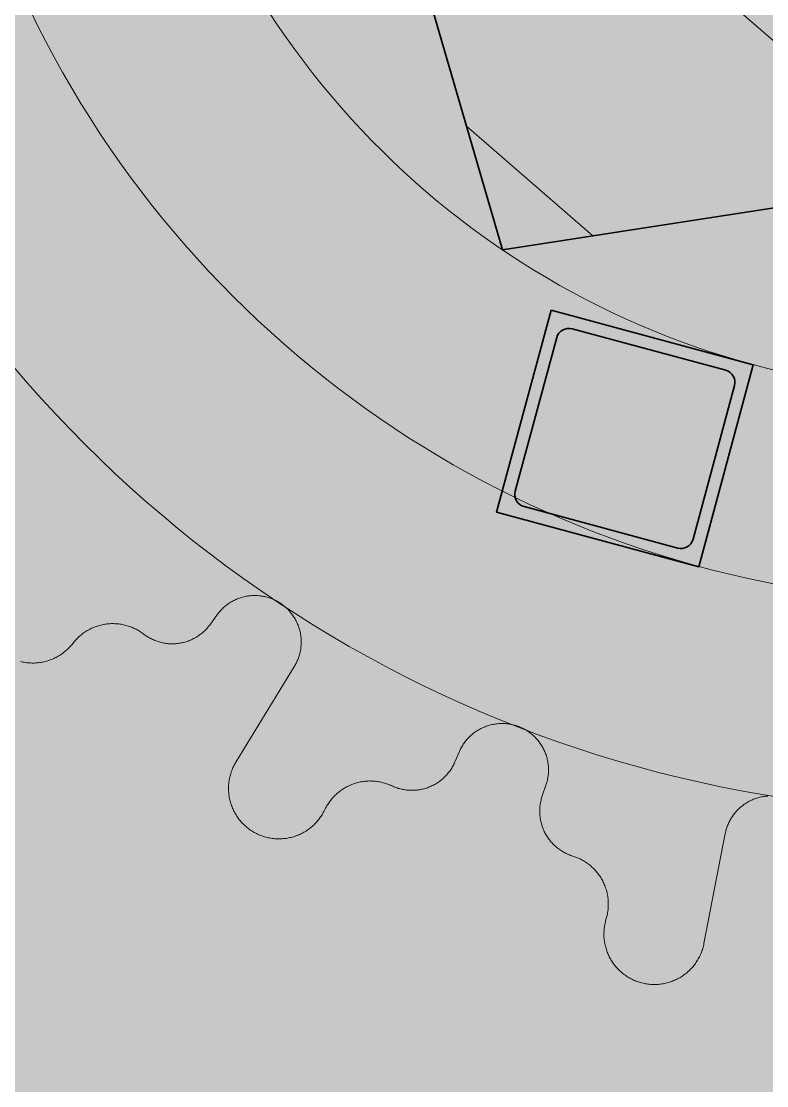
# Model space of a CAD drawing. Header units: millimetres. Extents: x 833941507 to 1669051331, y 817666127 to 1636299673.
# Drawn here: x 834573738.9 to 834573916.9, y 817987244.4 to 817987498.6 of the extents above; entities that cross this region are included whole.
import ezdxf

# ---------------------------------------------------------------- set-up
doc = ezdxf.new("R2010")
doc.units = ezdxf.units.MM
doc.header["$LTSCALE"] = 3
for name, color, linetype, lineweight in [('Hatch (CARR)', 252, 'Continuous', 35), ('Hatch (LTC&CB)', 252, 'Continuous', 35), ('UAJ-22INWA', 6, 'Continuous', 35), ('UAJ-22INWA-a', 1, 'Continuous', 13), ('UAJ-22INWA-h', 251, 'Continuous', 9), ('UAJ-23FLOR-h', 251, 'Continuous', 9), ('UAJ-42INFI', 1, 'Continuous', 18), ('UAJ-42INFI-h', 251, 'Continuous', 9)]:
    doc.layers.add(name, color=color, linetype=linetype, lineweight=lineweight)
doc.layers.add('UAJ-00XREF', color=7, linetype='Continuous')

# ---------------------------------------------------------------- blocks, each defined once
blk = doc.blocks.new('GBP-LTC-LB01')
at = {"layer": 'UAJ-23FLOR-h'}
h = blk.add_hatch(dxfattribs=at)
h.set_pattern_fill('EARTH,_O', color=256, scale=180, angle=45)
h.set_pattern_definition([(48.9989, (834576001.8, 818046085.3), (-112.727, 1612.5107), [1143, -1143]), (48.9989, (834575678.3, 818046366.6), (-112.727, 1612.5107), [1143, -1143]), (48.9989, (834575354.8, 818046647.8), (-112.727, 1612.5107), [1143, -1143]), (138.9989, (834575340.7, 818046849.3), (-1612.5107, -112.727), [1143, -1143]), (138.9989, (834575621.9, 818047172.8), (-1612.5107, -112.727), [1143, -1143]), (138.9989, (834575903.1, 818047496.3), (-1612.5107, -112.727), [1143, -1143])])
h.paths.add_polyline_path([(834572173.05, 818200349.17), (834310583.74, 818182062.08), (834331502.24, 817882831.69), (834364939.69, 817885169.23), (834473095.7, 818011283.6), (834480533.7, 818020120.4), (834485095.05, 818025709.55), (834491375.7, 818033619), (834497063.4, 818041013), (834493145.8, 818043678.7), (834512788.5, 818074029.25), (834518712.45, 818083675.25), (834526231.3, 818096325.1), (834534646.05, 818111073.05), (834545956, 818131981.3), (834557204.6, 818154198.8), (834564040, 818168496.8), (834570941.16, 818183576.43), (834578367.8, 818200696.3)])
h.paths.add_polyline_path([(834382131.31, 817956469.98), (834418268.73, 817958996.07), (834422062.41, 817963855.9), (834428403.04, 817964299.38), (834467239.2, 818010695.58), (834466445.21, 818021738.79), (834476097.72, 818035709.03), (834485267.1, 818048983.2), (834487014.89, 818051460.43), (834497268.33, 818067303.42), (834492893.38, 818129890.09), (834448056.59, 818126755.66), (834416896.58, 818105052.11), (834382061.37, 818080788.99), (834386167.45, 818022059.16), (834377588.38, 818021459.47)], flags=16)
edge = h.paths.add_edge_path(flags=16)
edge.add_line((834540292.29, 818142076.07), (834533466.32, 818141614.13))
edge.add_line((834533466.32, 818141614.13), (834523258.01, 818143862.71))
edge.add_line((834523258.01, 818143862.71), (834525896.87, 818155838.93))
edge.add_arc((834558382.43, 818267025.45), 115835.02, 237.2183981, 253.7131266, ccw=False)
edge.add_line((834495664.92, 818169638.25), (834498267.59, 818132356.98))
edge.add_line((834498267.59, 818132356.98), (834496346.42, 818130135.01))
edge.add_line((834496346.42, 818130135.01), (834492879.88, 818129892.67))
edge.add_line((834492879.88, 818129892.67), (834494229.58, 818110587.62))
edge.add_line((834494229.58, 818110587.62), (834496326.13, 818110708.38))
edge.add_line((834496326.13, 818110708.38), (834498420.21, 818080753.55))
edge.add_line((834498420.21, 818080753.55), (834498046.12, 818080727.4))
edge.add_line((834498046.12, 818080727.4), (834498254.52, 818077746.38))
edge.add_line((834498254.52, 818077746.38), (834503061.09, 818078082.4))
edge.add_line((834503061.09, 818078082.4), (834504979.52, 818081212.1))
edge.add_line((834504979.52, 818081212.1), (834509429.02, 818088470.93))
edge.add_line((834509429.02, 818088470.93), (834515217.16, 818097913.59))
edge.add_line((834515217.16, 818097913.59), (834526067.43, 818116415.54))
edge.add_line((834526067.43, 818116415.54), (834532489.2, 818127888.68))
edge.add_line((834532489.2, 818127888.68), (834534830.9, 818132146.3))
edge.add_line((834534830.9, 818132146.3), (834540292.29, 818142076.07))
h = blk.add_hatch(dxfattribs=at)
h.set_pattern_fill('EARTH,_O', color=256, scale=180, angle=45)
h.set_pattern_definition([(45.0000001, (-1082349.7, 54794.9), (-3e-06, 1616.4461018), [1143, -1143]), (45.0000001, (-1082652.8, 55098), (-3e-06, 1616.4461018), [1143, -1143]), (45.0000001, (-1082955.9, 55401.1), (-3e-06, 1616.4461018), [1143, -1143]), (135.0000001, (-1082955.9, 55603.1), (-1616.4461018, -3e-06), [1143, -1143]), (135.0000001, (-1082652.8, 55906.2), (-1616.4461018, -3e-06), [1143, -1143]), (135.0000001, (-1082349.7, 56209.3), (-1616.4461018, -3e-06), [1143, -1143])])
h.paths.add_polyline_path([(834669469.25, 818015499.17), (834651080.82, 818014213.79), (834651091.33, 818014066.03), (834669479.76, 818015351.52)], flags=16)
edge = h.paths.add_edge_path()
edge.add_arc((834611763.61, 818123015.07), 22001.28, 94.000719, 118.688683)
edge.add_line((834601201.89, 818142315.5), (834593918.34, 818141228.38))
edge.add_arc((834611768.4, 818123014.03), 25502.69, 93.997159, 134.421275, ccw=False)
edge.add_line((834609990.68, 818148454.69), (834618164.36, 818149025.84))
edge.add_line((834618164.36, 818149025.84), (834618408.29, 818145534.91))
edge.add_line((834618408.29, 818145534.91), (834616365.41, 818145392.16))
edge.add_line((834616365.41, 818145392.16), (834616609.39, 818141900.69))
edge.add_line((834616609.39, 818141900.69), (834611621.55, 818141552.15))
edge.add_line((834611621.55, 818141552.15), (834611377.61, 818145043.07))
edge.add_line((834611377.61, 818145043.07), (834610228.61, 818144962.74))
h.paths.add_polyline_path([(834673232.94, 818197365.88), (834607546.49, 818192773.89), (834599172.5, 818174435.3), (834588349.1, 818152374.5), (834578621.55, 818133890.65), (834568418.3, 818115665.3), (834556456.7, 818095618.3), (834546606.4, 818080041.6), (834532219.3, 818058623.75), (834523692.15, 818046595.75), (834515683.5, 818035708.5), (834508244.2, 818025929.9), (834500656.3, 818016266.1), (834489786.8, 818002934.1), (834483448.3, 817995421.3), (834478637.6, 817989841.7), (834458453.75, 817967379.3), (834441506.5, 817949096.36), (834383075.75, 817886437.08), (834482026.69, 817893354.51), (834551919.04, 817920008.6), (834634905.13, 817930637.13), (834634023, 817939309.35), (834633770.07, 817941795.89), (834633577.69, 817943687.02), (834508697.04, 817930983.61), (834507053.46, 817930191.44), (834506409.46, 817939426.96), (834507656.94, 817945566.73), (834503417.08, 818006767.03), (834503064.37, 818011762.67), (834514052.91, 818025791.94), (834520784.65, 818034889.35), (834526318.86, 818042436.94), (834532381.69, 818050705.63), (834536345.72, 818056472.68), (834542258.41, 818065225.62), (834550405.86, 818077286.91), (834561579, 818095001.96), (834574522.66, 818117080.03), (834587768.88, 818140310.21), (834609774.13, 818143594.98), (834610001.97, 818140335.89), (834634252.54, 818142031.47), (834636806.9, 818105492.47), (834642791.48, 818105913.75), (834646278.56, 818056032.58), (834640293.17, 818055614.16), (834643382.34, 818011424.91), (834641138.41, 818011267.96), (834645775.78, 817944927.87), (834639048.36, 817944243.52), (834640362.12, 817931328.11), (834651070.39, 817932706.91), (834650587.67, 817936476.13), (834685105.74, 817940896.86), (834685588.46, 817937127.64), (834691373.79, 817937868.57)])
blk = doc.blocks.new('*U1272')
at = {"layer": 'UAJ-22INWA-h'}
h = blk.add_hatch(color=256, dxfattribs=at)
h.dxf.hatch_style = 1
h.paths.add_polyline_path([(0, -10), (50, -10), (50, 40), (0, 40)])
edge = h.paths.add_edge_path(flags=16)
edge.add_line((6, -7), (44, -7))
edge.add_arc((44, -4), 3, 270, 360)
edge.add_line((47, -4), (47, 34))
edge.add_arc((44, 34), 3, 360, 450)
edge.add_line((44, 37), (6, 37))
edge.add_arc((6, 34), 3, 90, 180)
edge.add_line((3, 34), (3, -4))
edge.add_arc((6, -4), 3, 180, 270)
at = {"layer": 'UAJ-22INWA'}
blk.add_lwpolyline([(0, -10), (50, -10), (50, 40), (0, 40)], close=True, dxfattribs=at)
blk.add_lwpolyline([(6, -7), (44, -7, 0.414214), (47, -4), (47, 34, 0.414214), (44, 37), (6, 37, 0.414214), (3, 34), (3, -4, 0.414214)], format="xyb", close=True, dxfattribs=at)
blk = doc.blocks.new('*U1211')
at = {"layer": 'UAJ-22INWA-a', "rotation": 179.9999999964139}
blk.add_blockref('*U1272', (50, -10), dxfattribs=at)
blk = doc.blocks.new('*U1212')
at = {"color": 0, "linetype": 'ByBlock', "lineweight": -2, "transparency": 16777216, "rotation": 23.10442936951928}
blk.add_blockref('*U1211', (834548576.75, 817985645.25), dxfattribs=at)
blk = doc.blocks.new('inf_010')
at = {"layer": 'UAJ-42INFI'}
for points in [[(889586248.55, 757794798.19), (889586248.34, 757794797.98), (889586248.13, 757794797.77), (889586247.91, 757794797.57), (889586247.69, 757794797.37), (889586247.45, 757794797.18), (889586247.22, 757794796.99), (889586246.98, 757794796.81), (889586246.73, 757794796.63), (889586246.48, 757794796.46), (889586246.22, 757794796.29), (889586245.96, 757794796.14), (889586245.7, 757794795.98), (889586245.43, 757794795.84), (889586245.16, 757794795.7), (889586244.88, 757794795.57), (889586244.6, 757794795.44), (889586244.32, 757794795.32), (889586244.03, 757794795.21), (889586243.74, 757794795.11), (889586243.45, 757794795.01), (889586243.16, 757794794.92), (889586242.86, 757794794.84), (889586242.57, 757794794.77), (889586242.27, 757794794.7), (889586241.97, 757794794.65), (889586241.67, 757794794.59), (889586241.38, 757794794.55), (889586241.08, 757794794.52), (889586240.78, 757794794.49), (889586240.48, 757794794.47), (889586240.19, 757794794.46), (889586239.89, 757794794.45), (889586239.59, 757794794.45), (889586239.3, 757794794.46), (889586239, 757794794.48), (889586238.7, 757794794.5), (889586238.4, 757794794.53), (889586238.1, 757794794.57), (889586237.81, 757794794.62), (889586237.51, 757794794.67), (889586237.21, 757794794.74), (889586236.91, 757794794.81), (889586236.62, 757794794.88), (889586236.32, 757794794.97), (889586236.03, 757794795.06)], [(889586301.24, 757794789.34), (889586301.38, 757794789.54), (889586301.51, 757794789.75), (889586301.65, 757794789.95), (889586301.77, 757794790.17), (889586301.9, 757794790.38), (889586302.02, 757794790.61), (889586302.13, 757794790.83), (889586302.24, 757794791.06), (889586302.35, 757794791.3), (889586302.45, 757794791.53), (889586302.55, 757794791.78), (889586302.64, 757794792.02), (889586302.73, 757794792.27), (889586302.81, 757794792.53), (889586302.88, 757794792.78), (889586302.95, 757794793.04), (889586303.02, 757794793.3), (889586303.07, 757794793.57), (889586303.13, 757794793.84), (889586303.17, 757794794.11), (889586303.21, 757794794.38), (889586303.24, 757794794.65), (889586303.26, 757794794.93), (889586303.28, 757794795.2), (889586303.29, 757794795.48), (889586303.3, 757794795.76), (889586303.29, 757794796.04), (889586303.28, 757794796.32), (889586303.27, 757794796.6), (889586303.24, 757794796.88), (889586303.21, 757794797.15), (889586303.17, 757794797.43), (889586303.13, 757794797.71), (889586303.08, 757794797.98), (889586303.02, 757794798.26), (889586302.95, 757794798.53), (889586302.88, 757794798.8), (889586302.8, 757794799.07), (889586302.72, 757794799.33), (889586302.62, 757794799.59), (889586302.53, 757794799.85), (889586302.42, 757794800.11), (889586302.31, 757794800.36), (889586302.19, 757794800.61), (889586302.07, 757794800.85), (889586301.95, 757794801.09), (889586301.81, 757794801.33), (889586301.68, 757794801.56), (889586301.53, 757794801.79), (889586301.39, 757794802.01), (889586301.23, 757794802.23), (889586301.08, 757794802.44), (889586300.92, 757794802.65), (889586300.75, 757794802.86), (889586300.59, 757794803.05), (889586300.42, 757794803.25), (889586300.24, 757794803.43), (889586300.06, 757794803.62), (889586299.88, 757794803.79), (889586299.7, 757794803.96), (889586299.52, 757794804.13), (889586299.33, 757794804.29), (889586299.14, 757794804.44), (889586298.95, 757794804.59), (889586298.76, 757794804.74), (889586298.56, 757794804.88), (889586298.36, 757794805.02), (889586298.15, 757794805.16), (889586297.94, 757794805.29), (889586297.72, 757794805.41), (889586297.5, 757794805.54), (889586297.27, 757794805.66), (889586297.04, 757794805.77), (889586296.81, 757794805.88), (889586296.57, 757794805.99), (889586296.32, 757794806.09), (889586296.08, 757794806.19), (889586295.83, 757794806.28), (889586295.57, 757794806.36), (889586295.32, 757794806.44), (889586295.06, 757794806.51), (889586294.79, 757794806.58), (889586294.53, 757794806.64), (889586294.26, 757794806.69), (889586293.99, 757794806.74), (889586293.72, 757794806.78), (889586293.44, 757794806.82), (889586293.17, 757794806.84), (889586292.89, 757794806.86), (889586292.61, 757794806.88), (889586292.34, 757794806.89), (889586292.06, 757794806.89), (889586291.78, 757794806.88), (889586291.5, 757794806.86), (889586291.22, 757794806.84), (889586290.94, 757794806.82), (889586290.66, 757794806.78), (889586290.38, 757794806.74), (889586290.11, 757794806.69), (889586289.83, 757794806.63), (889586289.56, 757794806.57), (889586289.29, 757794806.5), (889586289.02, 757794806.42), (889586288.76, 757794806.34), (889586288.5, 757794806.25), (889586288.24, 757794806.16), (889586287.98, 757794806.06), (889586287.73, 757794805.95), (889586287.48, 757794805.84), (889586287.23, 757794805.72), (889586286.99, 757794805.59), (889586286.76, 757794805.46), (889586286.52, 757794805.33), (889586286.3, 757794805.19), (889586286.07, 757794805.05), (889586285.85, 757794804.9), (889586285.64, 757794804.75), (889586285.43, 757794804.59), (889586285.23, 757794804.43), (889586285.03, 757794804.27), (889586284.83, 757794804.1), (889586284.65, 757794803.93), (889586284.46, 757794803.75), (889586284.29, 757794803.58), (889586284.11, 757794803.4), (889586283.95, 757794803.22), (889586283.79, 757794803.04), (889586283.63, 757794802.85)], [(889586265.85, 757794799.54), (889586265.66, 757794799.71), (889586265.45, 757794799.88), (889586265.24, 757794800.04), (889586265.03, 757794800.2), (889586264.81, 757794800.36), (889586264.59, 757794800.52), (889586264.36, 757794800.67), (889586264.12, 757794800.82), (889586263.88, 757794800.96), (889586263.63, 757794801.1), (889586263.39, 757794801.23), (889586263.13, 757794801.36), (889586262.87, 757794801.48), (889586262.61, 757794801.59), (889586262.34, 757794801.7), (889586262.07, 757794801.81), (889586261.79, 757794801.91), (889586261.52, 757794802), (889586261.23, 757794802.09), (889586260.95, 757794802.17), (889586260.66, 757794802.24), (889586260.37, 757794802.3), (889586260.08, 757794802.36), (889586259.78, 757794802.41), (889586259.48, 757794802.46), (889586259.18, 757794802.49), (889586258.88, 757794802.52), (889586258.58, 757794802.55), (889586258.28, 757794802.56), (889586257.97, 757794802.57), (889586257.67, 757794802.56), (889586257.37, 757794802.56), (889586257.06, 757794802.54), (889586256.76, 757794802.52), (889586256.46, 757794802.48), (889586256.16, 757794802.44), (889586255.86, 757794802.4), (889586255.56, 757794802.34), (889586255.27, 757794802.28), (889586254.98, 757794802.21), (889586254.69, 757794802.14), (889586254.4, 757794802.05), (889586254.11, 757794801.96), (889586253.83, 757794801.87), (889586253.55, 757794801.77), (889586253.28, 757794801.66), (889586253.01, 757794801.54), (889586252.74, 757794801.42), (889586252.48, 757794801.29), (889586252.22, 757794801.16), (889586251.97, 757794801.02), (889586251.72, 757794800.88), (889586251.48, 757794800.73), (889586251.24, 757794800.58), (889586251.01, 757794800.42), (889586250.78, 757794800.26), (889586250.56, 757794800.09), (889586250.35, 757794799.92), (889586250.13, 757794799.75), (889586249.93, 757794799.57), (889586249.73, 757794799.39), (889586249.53, 757794799.21), (889586249.35, 757794799.02), (889586249.16, 757794798.84)], [(889586283.63, 757794802.85), (889586281.92, 757794800.78)], [(889586249.16, 757794798.84), (889586248.55, 757794798.19)], [(889586281.92, 757794800.78), (889586281.75, 757794800.58), (889586281.56, 757794800.37), (889586281.38, 757794800.17), (889586281.18, 757794799.97), (889586280.98, 757794799.77), (889586280.77, 757794799.58), (889586280.56, 757794799.4), (889586280.35, 757794799.22), (889586280.13, 757794799.04), (889586279.9, 757794798.87), (889586279.67, 757794798.71), (889586279.43, 757794798.55), (889586279.19, 757794798.4), (889586278.95, 757794798.25), (889586278.7, 757794798.11), (889586278.45, 757794797.98), (889586278.2, 757794797.85), (889586277.94, 757794797.73), (889586277.68, 757794797.61), (889586277.41, 757794797.5), (889586277.15, 757794797.4), (889586276.88, 757794797.31), (889586276.61, 757794797.22), (889586276.34, 757794797.14), (889586276.07, 757794797.07), (889586275.8, 757794797), (889586275.52, 757794796.94), (889586275.25, 757794796.89), (889586274.98, 757794796.84), (889586274.7, 757794796.8), (889586274.43, 757794796.77), (889586274.15, 757794796.75), (889586273.88, 757794796.73), (889586273.61, 757794796.72), (889586273.33, 757794796.71), (889586273.05, 757794796.72), (889586272.77, 757794796.73), (889586272.49, 757794796.74), (889586272.21, 757794796.77), (889586271.93, 757794796.8), (889586271.65, 757794796.83), (889586271.37, 757794796.88), (889586271.09, 757794796.93), (889586270.82, 757794796.99), (889586270.54, 757794797.06), (889586270.26, 757794797.13), (889586269.99, 757794797.21), (889586269.72, 757794797.3), (889586269.45, 757794797.39), (889586269.19, 757794797.49), (889586268.92, 757794797.6), (889586268.66, 757794797.71), (889586268.4, 757794797.83), (889586268.15, 757794797.96), (889586267.9, 757794798.09), (889586267.65, 757794798.23), (889586267.41, 757794798.38), (889586267.18, 757794798.53), (889586266.94, 757794798.68), (889586266.72, 757794798.84), (889586266.49, 757794799.01), (889586266.27, 757794799.18), (889586266.06, 757794799.36), (889586265.85, 757794799.54)], [(889586285.71, 757794767.52), (889586301.24, 757794789.34)], [(889586359.21, 757794756.82), (889586359.3, 757794757.04), (889586359.39, 757794757.27), (889586359.47, 757794757.5), (889586359.55, 757794757.73), (889586359.63, 757794757.97), (889586359.7, 757794758.21), (889586359.76, 757794758.46), (889586359.82, 757794758.71), (889586359.88, 757794758.96), (889586359.92, 757794759.21), (889586359.97, 757794759.47), (889586360.01, 757794759.73), (889586360.04, 757794759.99), (889586360.06, 757794760.26), (889586360.08, 757794760.53), (889586360.09, 757794760.79), (889586360.1, 757794761.06), (889586360.1, 757794761.33), (889586360.09, 757794761.61), (889586360.08, 757794761.88), (889586360.06, 757794762.15), (889586360.03, 757794762.43), (889586360, 757794762.7), (889586359.96, 757794762.98), (889586359.91, 757794763.25), (889586359.85, 757794763.52), (889586359.79, 757794763.79), (889586359.72, 757794764.06), (889586359.64, 757794764.33), (889586359.56, 757794764.6), (889586359.47, 757794764.87), (889586359.38, 757794765.13), (889586359.27, 757794765.39), (889586359.16, 757794765.65), (889586359.05, 757794765.9), (889586358.93, 757794766.15), (889586358.8, 757794766.4), (889586358.66, 757794766.65), (889586358.52, 757794766.89), (889586358.38, 757794767.12), (889586358.23, 757794767.36), (889586358.07, 757794767.58), (889586357.91, 757794767.81), (889586357.74, 757794768.03), (889586357.57, 757794768.24), (889586357.4, 757794768.45), (889586357.22, 757794768.65), (889586357.03, 757794768.85), (889586356.84, 757794769.04), (889586356.65, 757794769.23), (889586356.46, 757794769.41), (889586356.26, 757794769.58), (889586356.06, 757794769.75), (889586355.86, 757794769.92), (889586355.65, 757794770.07), (889586355.44, 757794770.23), (889586355.23, 757794770.37), (889586355.02, 757794770.51), (889586354.81, 757794770.65), (889586354.59, 757794770.77), (889586354.38, 757794770.9), (889586354.16, 757794771.01), (889586353.94, 757794771.12), (889586353.73, 757794771.23), (889586353.51, 757794771.33), (889586353.28, 757794771.43), (889586353.05, 757794771.52), (889586352.82, 757794771.61), (889586352.59, 757794771.69), (889586352.35, 757794771.77), (889586352.1, 757794771.84), (889586351.86, 757794771.91), (889586351.61, 757794771.98), (889586351.35, 757794772.03), (889586351.1, 757794772.09), (889586350.84, 757794772.13), (889586350.58, 757794772.17), (889586350.32, 757794772.21), (889586350.05, 757794772.24), (889586349.78, 757794772.26), (889586349.51, 757794772.28), (889586349.24, 757794772.28), (889586348.97, 757794772.29), (889586348.7, 757794772.28), (889586348.42, 757794772.27), (889586348.15, 757794772.25), (889586347.87, 757794772.23), (889586347.6, 757794772.2), (889586347.32, 757794772.16), (889586347.05, 757794772.12), (889586346.77, 757794772.06), (889586346.5, 757794772), (889586346.23, 757794771.94), (889586345.96, 757794771.86), (889586345.69, 757794771.78), (889586345.42, 757794771.7), (889586345.16, 757794771.6), (889586344.9, 757794771.5), (889586344.64, 757794771.4), (889586344.38, 757794771.28), (889586344.13, 757794771.16), (889586343.88, 757794771.04), (889586343.64, 757794770.91), (889586343.39, 757794770.77), (889586343.16, 757794770.63), (889586342.92, 757794770.48), (889586342.7, 757794770.33), (889586342.47, 757794770.17), (889586342.25, 757794770), (889586342.04, 757794769.84), (889586341.83, 757794769.66), (889586341.62, 757794769.49), (889586341.43, 757794769.31), (889586341.23, 757794769.12), (889586341.05, 757794768.93), (889586340.86, 757794768.74), (889586340.69, 757794768.55), (889586340.52, 757794768.35), (889586340.35, 757794768.15), (889586340.19, 757794767.95), (889586340.04, 757794767.74), (889586339.89, 757794767.54), (889586339.75, 757794767.33), (889586339.61, 757794767.12), (889586339.48, 757794766.91), (889586339.36, 757794766.7), (889586339.24, 757794766.48), (889586339.13, 757794766.27)], [(889586305.84, 757794754.25), (889586305.68, 757794754), (889586305.52, 757794753.75), (889586305.35, 757794753.51), (889586305.17, 757794753.27), (889586304.98, 757794753.03), (889586304.79, 757794752.8), (889586304.6, 757794752.57), (889586304.39, 757794752.34), (889586304.19, 757794752.12), (889586303.97, 757794751.91), (889586303.75, 757794751.7), (889586303.52, 757794751.49), (889586303.29, 757794751.29), (889586303.05, 757794751.1), (889586302.81, 757794750.91), (889586302.56, 757794750.73), (889586302.31, 757794750.55), (889586302.06, 757794750.38), (889586301.8, 757794750.22), (889586301.53, 757794750.06), (889586301.27, 757794749.91), (889586301, 757794749.77), (889586300.72, 757794749.64), (889586300.45, 757794749.51), (889586300.17, 757794749.39), (889586299.89, 757794749.28), (889586299.6, 757794749.17), (889586299.32, 757794749.07), (889586299.03, 757794748.98), (889586298.75, 757794748.9), (889586298.46, 757794748.83), (889586298.17, 757794748.76), (889586297.88, 757794748.7), (889586297.59, 757794748.64), (889586297.3, 757794748.6), (889586297, 757794748.56), (889586296.7, 757794748.52), (889586296.4, 757794748.5), (889586296.1, 757794748.48), (889586295.8, 757794748.47), (889586295.49, 757794748.47), (889586295.19, 757794748.47), (889586294.88, 757794748.48), (889586294.58, 757794748.5), (889586294.27, 757794748.53), (889586293.97, 757794748.57), (889586293.67, 757794748.61), (889586293.36, 757794748.66), (889586293.06, 757794748.72), (889586292.76, 757794748.79), (889586292.46, 757794748.86), (889586292.17, 757794748.95), (889586291.88, 757794749.03), (889586291.59, 757794749.13), (889586291.3, 757794749.23), (889586291.02, 757794749.34), (889586290.74, 757794749.46), (889586290.46, 757794749.59), (889586290.19, 757794749.72), (889586289.92, 757794749.85), (889586289.66, 757794749.99), (889586289.4, 757794750.14), (889586289.15, 757794750.3), (889586288.9, 757794750.46), (889586288.65, 757794750.62), (889586288.41, 757794750.8), (889586288.17, 757794750.97), (889586287.94, 757794751.16), (889586287.71, 757794751.35), (889586287.48, 757794751.55), (889586287.26, 757794751.76), (889586287.04, 757794751.97), (889586286.83, 757794752.18), (889586286.62, 757794752.41), (889586286.42, 757794752.63), (889586286.22, 757794752.87), (889586286.03, 757794753.11), (889586285.84, 757794753.35), (889586285.66, 757794753.6), (889586285.49, 757794753.85), (889586285.32, 757794754.11), (889586285.16, 757794754.37), (889586285.01, 757794754.64), (889586284.86, 757794754.91), (889586284.72, 757794755.18), (889586284.59, 757794755.46), (889586284.47, 757794755.73), (889586284.35, 757794756.01), (889586284.24, 757794756.3), (889586284.14, 757794756.58), (889586284.04, 757794756.87), (889586283.96, 757794757.16), (889586283.88, 757794757.44), (889586283.8, 757794757.73), (889586283.74, 757794758.02), (889586283.68, 757794758.31), (889586283.63, 757794758.6), (889586283.59, 757794758.9), (889586283.55, 757794759.19), (889586283.52, 757794759.49), (889586283.5, 757794759.79), (889586283.48, 757794760.09), (889586283.48, 757794760.39), (889586283.48, 757794760.7), (889586283.48, 757794761), (889586283.5, 757794761.31), (889586283.52, 757794761.61), (889586283.55, 757794761.91), (889586283.59, 757794762.22), (889586283.64, 757794762.52), (889586283.69, 757794762.82), (889586283.76, 757794763.12), (889586283.83, 757794763.42), (889586283.9, 757794763.72), (889586283.99, 757794764.01), (889586284.08, 757794764.31), (889586284.18, 757794764.59), (889586284.29, 757794764.88), (889586284.4, 757794765.16), (889586284.52, 757794765.44), (889586284.65, 757794765.72), (889586284.78, 757794765.99), (889586284.92, 757794766.26), (889586285.07, 757794766.52), (889586285.22, 757794766.78), (889586285.38, 757794767.03), (889586285.54, 757794767.28), (889586285.71, 757794767.52)], [(889586339.13, 757794766.27), (889586337.9, 757794763.89)], [(889586337.9, 757794763.89), (889586337.77, 757794763.64), (889586337.64, 757794763.4), (889586337.49, 757794763.17), (889586337.35, 757794762.93), (889586337.19, 757794762.7), (889586337.03, 757794762.47), (889586336.86, 757794762.24), (889586336.69, 757794762.02), (889586336.51, 757794761.8), (889586336.33, 757794761.59), (889586336.14, 757794761.38), (889586335.94, 757794761.17), (889586335.74, 757794760.97), (889586335.53, 757794760.78), (889586335.32, 757794760.59), (889586335.1, 757794760.4), (889586334.88, 757794760.22), (889586334.65, 757794760.05), (889586334.42, 757794759.88), (889586334.19, 757794759.72), (889586333.95, 757794759.57), (889586333.71, 757794759.42), (889586333.47, 757794759.27), (889586333.22, 757794759.14), (889586332.97, 757794759.01), (889586332.72, 757794758.88), (889586332.46, 757794758.77), (889586332.21, 757794758.66), (889586331.95, 757794758.56), (889586331.69, 757794758.46), (889586331.43, 757794758.37), (889586331.17, 757794758.29), (889586330.9, 757794758.21), (889586330.63, 757794758.14), (889586330.37, 757794758.08), (889586330.09, 757794758.02), (889586329.82, 757794757.97), (889586329.54, 757794757.93), (889586329.26, 757794757.89), (889586328.98, 757794757.86), (889586328.7, 757794757.84), (889586328.42, 757794757.83), (889586328.14, 757794757.82), (889586327.85, 757794757.82), (889586327.57, 757794757.82), (889586327.28, 757794757.84), (889586327, 757794757.86), (889586326.72, 757794757.88), (889586326.43, 757794757.92), (889586326.15, 757794757.96), (889586325.87, 757794758.01), (889586325.59, 757794758.07), (889586325.32, 757794758.13), (889586325.04, 757794758.2), (889586324.77, 757794758.27), (889586324.5, 757794758.36), (889586324.23, 757794758.45), (889586323.97, 757794758.54), (889586323.71, 757794758.65), (889586323.45, 757794758.76), (889586323.2, 757794758.87), (889586322.95, 757794758.99), (889586322.7, 757794759.12), (889586322.46, 757794759.25)], [(889586322.46, 757794759.25), (889586322.23, 757794759.37), (889586322, 757794759.5), (889586321.76, 757794759.61), (889586321.51, 757794759.73), (889586321.27, 757794759.84), (889586321.01, 757794759.94), (889586320.76, 757794760.04), (889586320.49, 757794760.13), (889586320.23, 757794760.22), (889586319.96, 757794760.3), (889586319.69, 757794760.38), (889586319.41, 757794760.45), (889586319.13, 757794760.51), (889586318.85, 757794760.57), (889586318.57, 757794760.62), (889586318.28, 757794760.67), (889586317.99, 757794760.7), (889586317.7, 757794760.73), (889586317.4, 757794760.76), (889586317.11, 757794760.78), (889586316.81, 757794760.78), (889586316.51, 757794760.79), (889586316.21, 757794760.78), (889586315.91, 757794760.77), (889586315.61, 757794760.75), (889586315.31, 757794760.72), (889586315.01, 757794760.69), (889586314.71, 757794760.64), (889586314.42, 757794760.59), (889586314.12, 757794760.53), (889586313.82, 757794760.47), (889586313.53, 757794760.39), (889586313.23, 757794760.31), (889586312.94, 757794760.23), (889586312.66, 757794760.13), (889586312.37, 757794760.03), (889586312.09, 757794759.92), (889586311.81, 757794759.8), (889586311.53, 757794759.68), (889586311.26, 757794759.55), (889586310.99, 757794759.41), (889586310.73, 757794759.27), (889586310.47, 757794759.12), (889586310.22, 757794758.97), (889586309.97, 757794758.81), (889586309.72, 757794758.65), (889586309.48, 757794758.48), (889586309.25, 757794758.3), (889586309.02, 757794758.12), (889586308.8, 757794757.94), (889586308.58, 757794757.75), (889586308.37, 757794757.55), (889586308.16, 757794757.36), (889586307.96, 757794757.16), (889586307.77, 757794756.95), (889586307.58, 757794756.75), (889586307.4, 757794756.54), (889586307.23, 757794756.33), (889586307.06, 757794756.11), (889586306.89, 757794755.9), (889586306.74, 757794755.68), (889586306.58, 757794755.46), (889586306.44, 757794755.24), (889586306.3, 757794755.02)], [(889586358.15, 757794754.35), (889586359.21, 757794756.82)], [(889586306.3, 757794755.02), (889586305.84, 757794754.25)], [(889586364.42, 757794739.5), (889586364.16, 757794739.6), (889586363.91, 757794739.71), (889586363.66, 757794739.83), (889586363.41, 757794739.95), (889586363.16, 757794740.08), (889586362.91, 757794740.21), (889586362.67, 757794740.36), (889586362.43, 757794740.5), (889586362.2, 757794740.66), (889586361.96, 757794740.82), (889586361.73, 757794740.99), (889586361.51, 757794741.16), (889586361.29, 757794741.34), (889586361.07, 757794741.52), (889586360.86, 757794741.71), (889586360.65, 757794741.91), (889586360.45, 757794742.11), (889586360.25, 757794742.32), (889586360.06, 757794742.53), (889586359.88, 757794742.74), (889586359.7, 757794742.96), (889586359.52, 757794743.19), (889586359.35, 757794743.41), (889586359.19, 757794743.65), (889586359.04, 757794743.88), (889586358.89, 757794744.12), (889586358.75, 757794744.36), (889586358.61, 757794744.6), (889586358.48, 757794744.85), (889586358.36, 757794745.1), (889586358.24, 757794745.35), (889586358.13, 757794745.6), (889586358.03, 757794745.85), (889586357.93, 757794746.11), (889586357.84, 757794746.37), (889586357.75, 757794746.63), (889586357.67, 757794746.9), (889586357.6, 757794747.17), (889586357.53, 757794747.45), (889586357.47, 757794747.72), (889586357.42, 757794748), (889586357.38, 757794748.28), (889586357.34, 757794748.56), (889586357.31, 757794748.84), (889586357.28, 757794749.12), (889586357.26, 757794749.41), (889586357.25, 757794749.69), (889586357.25, 757794749.98), (889586357.25, 757794750.26), (889586357.27, 757794750.55), (889586357.28, 757794750.83), (889586357.31, 757794751.11), (889586357.34, 757794751.4), (889586357.38, 757794751.68), (889586357.43, 757794751.96), (889586357.49, 757794752.23), (889586357.55, 757794752.51), (889586357.61, 757794752.78), (889586357.69, 757794753.05), (889586357.77, 757794753.32), (889586357.86, 757794753.58), (889586357.95, 757794753.84), (889586358.05, 757794754.1), (889586358.15, 757794754.35)], [(889586411.86, 757794750.56), (889586411.59, 757794750.56), (889586411.33, 757794750.55), (889586411.07, 757794750.53), (889586410.8, 757794750.51), (889586410.54, 757794750.48), (889586410.27, 757794750.45), (889586410, 757794750.41), (889586409.74, 757794750.36), (889586409.47, 757794750.3), (889586409.2, 757794750.24), (889586408.94, 757794750.17), (889586408.67, 757794750.1), (889586408.41, 757794750.01), (889586408.15, 757794749.92), (889586407.89, 757794749.83), (889586407.63, 757794749.72), (889586407.37, 757794749.62), (889586407.12, 757794749.5), (889586406.87, 757794749.38), (889586406.62, 757794749.25), (889586406.37, 757794749.11), (889586406.13, 757794748.97), (889586405.89, 757794748.82), (889586405.66, 757794748.67), (889586405.43, 757794748.51), (889586405.2, 757794748.35), (889586404.98, 757794748.18), (889586404.76, 757794748), (889586404.55, 757794747.82), (889586404.35, 757794747.63), (889586404.14, 757794747.44), (889586403.95, 757794747.25), (889586403.76, 757794747.05), (889586403.57, 757794746.85), (889586403.39, 757794746.64), (889586403.22, 757794746.43), (889586403.05, 757794746.22), (889586402.89, 757794746), (889586402.73, 757794745.78), (889586402.58, 757794745.56), (889586402.44, 757794745.34), (889586402.3, 757794745.11), (889586402.17, 757794744.89), (889586402.05, 757794744.66), (889586401.93, 757794744.43), (889586401.82, 757794744.19), (889586401.71, 757794743.96), (889586401.61, 757794743.73), (889586401.52, 757794743.5), (889586401.43, 757794743.26), (889586401.34, 757794743.03), (889586401.27, 757794742.79), (889586401.2, 757794742.56), (889586401.13, 757794742.33)], [(889586401.13, 757794742.33), (889586394.21, 757794716.45)], [(889586371.45, 757794724.35), (889586371.54, 757794724.6), (889586371.61, 757794724.85), (889586371.69, 757794725.11), (889586371.75, 757794725.37), (889586371.82, 757794725.63), (889586371.87, 757794725.9), (889586371.93, 757794726.17), (889586371.97, 757794726.44), (889586372.01, 757794726.72), (889586372.04, 757794727), (889586372.07, 757794727.28), (889586372.09, 757794727.56), (889586372.1, 757794727.85), (889586372.11, 757794728.14), (889586372.11, 757794728.43), (889586372.1, 757794728.72), (889586372.09, 757794729.01), (889586372.07, 757794729.3), (889586372.04, 757794729.59), (889586372, 757794729.89), (889586371.96, 757794730.18), (889586371.91, 757794730.48), (889586371.85, 757794730.77), (889586371.79, 757794731.06), (889586371.71, 757794731.36), (889586371.63, 757794731.65), (889586371.54, 757794731.93), (889586371.45, 757794732.22), (889586371.34, 757794732.51), (889586371.23, 757794732.79), (889586371.12, 757794733.07), (889586370.99, 757794733.35), (889586370.86, 757794733.62), (889586370.72, 757794733.89), (889586370.58, 757794734.16), (889586370.43, 757794734.42), (889586370.27, 757794734.68), (889586370.11, 757794734.93), (889586369.94, 757794735.18), (889586369.76, 757794735.42), (889586369.58, 757794735.66), (889586369.39, 757794735.9), (889586369.2, 757794736.13), (889586369, 757794736.35), (889586368.8, 757794736.57), (889586368.6, 757794736.78), (889586368.39, 757794736.98), (889586368.17, 757794737.18), (889586367.95, 757794737.38), (889586367.73, 757794737.56), (889586367.51, 757794737.74), (889586367.28, 757794737.92), (889586367.05, 757794738.08), (889586366.82, 757794738.25), (889586366.59, 757794738.4), (889586366.35, 757794738.55), (889586366.11, 757794738.69), (889586365.87, 757794738.82), (889586365.63, 757794738.95), (889586365.39, 757794739.08), (889586365.15, 757794739.19), (889586364.9, 757794739.3), (889586364.66, 757794739.4), (889586364.42, 757794739.5)], [(889586394.21, 757794716.45), (889586394.13, 757794716.17), (889586394.05, 757794715.88), (889586393.95, 757794715.6), (889586393.85, 757794715.32), (889586393.74, 757794715.04), (889586393.62, 757794714.76), (889586393.5, 757794714.48), (889586393.37, 757794714.21), (889586393.23, 757794713.94), (889586393.08, 757794713.67), (889586392.93, 757794713.41), (889586392.77, 757794713.15), (889586392.61, 757794712.89), (889586392.43, 757794712.64), (889586392.25, 757794712.39), (889586392.07, 757794712.14), (889586391.87, 757794711.9), (889586391.68, 757794711.67), (889586391.47, 757794711.44), (889586391.26, 757794711.22), (889586391.05, 757794711), (889586390.83, 757794710.79), (889586390.61, 757794710.58), (889586390.38, 757794710.38), (889586390.14, 757794710.19), (889586389.91, 757794710), (889586389.66, 757794709.82), (889586389.42, 757794709.64), (889586389.17, 757794709.48), (889586388.92, 757794709.32), (889586388.67, 757794709.16), (889586388.41, 757794709.02), (889586388.15, 757794708.88), (889586387.88, 757794708.74), (889586387.61, 757794708.62), (889586387.34, 757794708.49), (889586387.06, 757794708.38), (889586386.78, 757794708.27), (889586386.5, 757794708.17), (889586386.21, 757794708.07), (889586385.92, 757794707.98), (889586385.63, 757794707.9), (889586385.33, 757794707.83), (889586385.03, 757794707.76), (889586384.73, 757794707.7), (889586384.43, 757794707.65), (889586384.12, 757794707.61), (889586383.82, 757794707.57), (889586383.51, 757794707.54), (889586383.21, 757794707.52), (889586382.9, 757794707.51), (889586382.6, 757794707.5), (889586382.29, 757794707.51), (889586381.98, 757794707.52), (889586381.68, 757794707.54), (889586381.38, 757794707.56), (889586381.08, 757794707.6), (889586380.78, 757794707.64), (889586380.48, 757794707.69), (889586380.18, 757794707.74), (889586379.89, 757794707.8), (889586379.6, 757794707.87), (889586379.31, 757794707.95), (889586379.03, 757794708.03), (889586378.75, 757794708.12), (889586378.47, 757794708.22), (889586378.19, 757794708.32), (889586377.91, 757794708.44), (889586377.64, 757794708.56), (889586377.36, 757794708.68), (889586377.09, 757794708.82), (889586376.82, 757794708.96), (889586376.56, 757794709.11), (889586376.29, 757794709.26), (889586376.04, 757794709.42), (889586375.78, 757794709.59), (889586375.53, 757794709.77), (889586375.28, 757794709.95), (889586375.04, 757794710.14), (889586374.8, 757794710.33), (889586374.57, 757794710.53), (889586374.34, 757794710.74), (889586374.12, 757794710.95), (889586373.91, 757794711.17), (889586373.69, 757794711.39), (889586373.49, 757794711.62), (889586373.29, 757794711.85), (889586373.1, 757794712.08), (889586372.92, 757794712.32), (889586372.74, 757794712.57), (889586372.57, 757794712.82), (889586372.4, 757794713.07), (889586372.24, 757794713.32), (889586372.09, 757794713.58), (889586371.95, 757794713.84), (889586371.81, 757794714.1), (889586371.68, 757794714.36), (889586371.55, 757794714.63), (889586371.44, 757794714.91), (889586371.32, 757794715.18), (889586371.22, 757794715.46), (889586371.12, 757794715.75), (889586371.03, 757794716.04), (889586370.94, 757794716.33), (889586370.86, 757794716.62), (889586370.79, 757794716.92), (889586370.73, 757794717.22), (889586370.67, 757794717.52), (889586370.63, 757794717.82), (889586370.59, 757794718.13), (889586370.55, 757794718.43), (889586370.53, 757794718.74), (889586370.51, 757794719.04), (889586370.5, 757794719.35), (889586370.5, 757794719.66), (889586370.51, 757794719.96), (889586370.52, 757794720.27), (889586370.54, 757794720.57), (889586370.57, 757794720.88), (889586370.61, 757794721.18), (889586370.65, 757794721.48), (889586370.7, 757794721.78), (889586370.76, 757794722.07), (889586370.83, 757794722.36), (889586370.9, 757794722.65), (889586370.98, 757794722.94), (889586371.07, 757794723.23), (889586371.16, 757794723.51)], [(889586371.16, 757794723.51), (889586371.45, 757794724.35)]]:
    blk.add_lwpolyline(points, dxfattribs=at)
blk = doc.blocks.new('3A35X-MADL-P-LT-B01-0')
at = {"layer": 'UAJ-22INWA-h'}
h = blk.add_hatch(dxfattribs=at)
h.set_pattern_fill('ANSI31', color=256, scale=20, angle=90)
h.set_pattern_definition([(138.99891, (834576001.76, 818046085.34), (-41.66066, -47.923265), [])])
h.paths.add_polyline_path([(834573828.08, 817988381.01), (834574196.21, 817988438.03), (834573962.67, 817989945.61)], flags=16)
h.paths.add_polyline_path([(834574455.5, 817987678.78), (834573953.85, 817987601.07), (834573805.01, 817988112.78), (834573815.73, 817988237.42), (834574355.99, 817988321.12), (834574022.09, 817990476.52), (834573865.74, 817990452.3), (834573663.29, 817988098.76), (834573853.76, 817987443.89), (834574434.41, 817987533.84)])
at = {"layer": 'UAJ-22INWA'}
blk.add_lwpolyline([(834574455.5, 817987678.78), (834573953.85, 817987601.07), (834573805.01, 817988112.78), (834573815.73, 817988237.42), (834574355.99, 817988321.12), (834574022.09, 817990476.52), (834573865.74, 817990452.3), (834573663.29, 817988098.76), (834573853.76, 817987443.89), (834574434.41, 817987533.84)], close=True, dxfattribs=at)
at = {"layer": 'UAJ-42INFI'}
for points in [[(834574044.97, 817990706.7, -0.368772), (834574094.19, 817990664.35), (834574562.6, 817987640.64, -0.475055), (834574251.29, 817987295.08), (834573951.36, 817987309.93, -0.275066), (834573695.75, 817987479.72)], [(834574044.78, 817990656.7), (834574513.19, 817987632.98, -0.475055), (834574253.77, 817987345.02), (834573953.83, 817987359.87, -0.275066), (834573740.83, 817987501.36, -0.275066)]]:
    blk.add_lwpolyline(points, format="xyb", dxfattribs=at)
at = {"layer": 'UAJ-42INFI-h'}
blk.add_lwpolyline([(834573865.74, 817990452.3, -0.308281), (834574002.7, 817990601.73), (834574463.78, 817987625.33, -0.475055), (834574256.24, 817987394.95), (834573956.31, 817987409.81, -0.294947), (834573779.76, 817987536.1, -0.116476), (834573663.29, 817988098.76, -0.029016), (834573865.74, 817990452.3)], format="xyb", dxfattribs=at)
at = {"rotation": 3.998908525164564}
blk.add_blockref('inf_010', (-0.01, 0.01), dxfattribs=at)
at = {"xscale": -1, "rotation": 7.99781680916897}
blk.add_blockref('*U1212', (1774815879.68, 124073237.28), dxfattribs=at)

msp = doc.modelspace()

# ---------------------------------------------------------------- hatches: boundary and pattern name
at = {"layer": 'Hatch (CARR)'}
h = msp.add_hatch(dxfattribs=at)
h.set_pattern_fill('ANSI36', color=256, scale=150, angle=90)
h.set_pattern_definition([(135, (-187022.3, -52565.44), (-926.08891249, 252.5697034), [1190.625, -238.125, 0, -238.125])])
edge = h.paths.add_edge_path()
edge.add_line((834611924.53, 818109421.98), (834607685.93, 818109069.03))
edge.add_line((834607685.93, 818109069.03), (834607665.21, 818107991.06))
edge.add_arc((834589039.26, 818108445.6), 18631.5, 309.865898, 358.602068, ccw=False)
edge.add_arc((834615999.11, 818076947.93), 22831.06, 131.128719, 153.798926)
edge.add_arc((834586528.44, 818091417.12), 10000.02, 275.074548, 333.967897, ccw=False)
edge.add_line((834587412.96, 818081456.29), (834588264.12, 818069423.81))
edge.add_arc((834582903.89, 818050145.04), 20010.07, 39.448108, 74.462065, ccw=False)
edge.add_arc((834615731.57, 818077154), 22500.4, 219.443807, 234.520216)
edge.add_arc((834588161.64, 818038473.41), 25000.01, 12.166064, 54.52036, ccw=False)
edge.add_arc((834582999.18, 818037622.78), 30226.87, 2.039971, 11.679977, ccw=False)
edge.add_line((834613206.9, 818038698.76), (834615631.26, 818004019.26))
edge.add_arc((834569688.78, 818001746.14), 45998.68, -6.715736, 2.832547, ccw=False)
edge.add_arc((834571414.07, 818001695.79), 44279.6, 274.627227, 353.087902, ccw=False)
edge.add_line((834574986.22, 817957560.51), (834554838.44, 817955511.33))
edge.add_line((834554838.44, 817955511.33), (834555086.07, 817951969.1))
edge.add_line((834555086.07, 817951969.1), (834553985.14, 817951373.93))
edge.add_line((834553985.14, 817951373.93), (834556566.9, 817951132.02))
edge.add_line((834556566.9, 817951132.02), (834554870.83, 817950512.53))
edge.add_line((834554870.83, 817950512.53), (834555242.26, 817945199.33))
edge.add_line((834555242.26, 817945199.33), (834580663.58, 817947785.24))
edge.add_arc((834575886.06, 817997961), 50402.7, 275.439056, 360)
edge.add_arc((834575886.06, 817997961), 50402.7, 0, 6.033545)
edge.add_line((834626009.56, 818003258.87), (834625320, 818013122.62))
edge.add_arc((834725073.73, 818020096.29), 99997.19, 179.2295533, 183.9989755, ccw=False)
edge.add_line((834625085.58, 818021440.9), (834625236.7, 818032677.88))
edge.add_arc((834627922.06, 818032658), 2685.43, 108.98118, 179.57597, ccw=False)
edge.add_arc((834628204.41, 818032510.48), 2924.98, 77.00889, 113.27543, ccw=False)
edge.add_line((834628861.95, 818035360.6), (834628476.34, 818040874.23))
edge.add_arc((834628077.5, 818035877.4), 5012.73, 85.43643, 98.7313)
edge.add_arc((834628036.86, 818036256.39), 4631.99, 98.94599, 115.25566)
edge.add_arc((834625847.25, 818040897.82), 499.99, 179.2291, 295.2567, ccw=False)
edge.add_line((834625347.3, 818040904.54), (834625429.52, 818047019.11))
edge.add_arc((834645427.71, 818046750.21), 20000, 165.345013, 179.22962, ccw=False)
edge.add_line((834626078.37, 818051810.17), (834626528.55, 818053531.69))
edge.add_arc((834626915.54, 818053430.49), 400, 10.6952, 165.3453, ccw=False)
edge.add_arc((834673015.67, 818062137.18), 46515.12, 190.695171, 201.393906)
edge.add_line((834629705.69, 818045169.49), (834632608.66, 818049408.19))
edge.add_arc((834657538.96, 818054466.69), 25438.32, 165.436059, 191.469924, ccw=False)
edge.add_arc((834645834.11, 818057254.43), 13410.81, 134.755157, 164.388681, ccw=False)
edge.add_arc((834654069.52, 818049100.07), 25000, 110.949167, 135, ccw=False)
edge.add_line((834645131.03, 818072447.52), (834644597.61, 818080086.57))
edge.add_arc((834649926.78, 818053872.79), 26750, 101.491438, 112.960099)
edge.add_arc((834639130.33, 818079447.94), 1011.22, 186.41269, 290.94883, ccw=False)
edge.add_arc((834615732.29, 818077144.81), 22500, 5.586125, 15.960514)
edge.add_arc((834638326.4, 818083606.72), 1000, 72.18054, 195.96056, ccw=False)
edge.add_arc((834652938.87, 818129065.91), 46750, 252.180437, 259.459176)
edge.add_line((834644386.61, 818083104.83), (834643939.74, 818089497.14))
edge.add_arc((834650687.74, 818128671.74), 39751.54, 240.552646, 260.226455, ccw=False)
edge.add_arc((834638496.4, 818107130.24), 14999.51, 192.881128, 240.651972, ccw=False)
edge.add_line((834623874.36, 818103786.42), (834622817.43, 818108620.33))
edge.add_arc((834642767.11, 818112268.77), 20280.55, 185.544236, 190.363831, ccw=False)
edge.add_line((834622581.43, 818110309.38), (834612780.93, 818109493.29))
edge.add_arc((834641861.42, 818113470.75), 29351.23, 187.788264, 192.644584)
edge.add_line((834613222.05, 818107045.69), (834612137.99, 818106966.76))
edge.add_arc((834678301.99, 818113956.17), 66532.15, 183.9077542, 186.0302271, ccw=False)
edge = h.paths.add_edge_path(flags=16)
edge.add_arc((834615731.29, 818077153.7), 12500, 0, 180)
edge.add_arc((834615731.29, 818077153.7), 12500, 180, 360)
edge = h.paths.add_edge_path(flags=16)
edge.add_line((834611868.95, 818104450.81), (834613972.75, 818104597.88))
edge.add_line((834613972.75, 818104597.88), (834614793.18, 818100839.53))
edge.add_arc((834613826.07, 818100578.15), 1001.8, -85.3038, 15.12379, ccw=False)
edge.add_arc((834619584.26, 818044960.88), 54912.99, 95.933068, 97.326955)
edge.add_arc((834612511.22, 818100425.75), 1002.71, 172.27337, 273.99855, ccw=False)
edge.add_arc((834561933.96, 818106999.55), 50000, 352.600915, 357.078102)
edge = h.paths.add_edge_path(flags=16)
edge.add_line((834620090.91, 818049922.98), (834618289.66, 818049797.05))
edge.add_arc((834580970.7, 818042316.77), 38061.25, 11.334275, 15.917952)
edge.add_arc((834591802.88, 818043743.07), 27300.13, 19.276237, 22.152589)
edge.add_arc((834617550.89, 818054225.79), 500, 94.5376, 202.1526, ccw=False)
edge.add_arc((834615731.29, 818077153.7), 22500, 274.53759, 280.052608)
edge.add_arc((834619745.99, 818054506.8), 500, -8.8617, 100.0526, ccw=False)
edge.add_arc((834638671.98, 818051564.06), 18653.4, 171.162659, 185.047268)
edge = h.paths.add_edge_path(flags=16)
edge.add_line((834620198.06, 818047424.37), (834618701.71, 818047319.76))
edge.add_line((834618701.71, 818047319.76), (834619053.65, 818042377.79))
edge.add_line((834619053.65, 818042377.79), (834619277.55, 818039251.24))
edge.add_line((834619277.55, 818039251.24), (834621789.24, 818004177.33))
edge.add_arc((834571670.9, 818002621.7), 50142.48, -82.809427, 1.77783, ccw=False)
edge.add_line((834577947.23, 817952873.58), (834554875.83, 817950440.96))
edge.add_line((834554875.83, 817950440.96), (834554896.6, 817950143.9))
edge.add_line((834554896.6, 817950143.9), (834580030.46, 817952804.26))
edge.add_arc((834573485.43, 818001019.32), 48657.26, 277.730459, 360)
edge.add_line((834622142.69, 818001019.32), (834619659.92, 818038109.18))
edge.add_arc((834783609.84, 818029932.1), 164153.72, 174.3889035, 177.1447146, ccw=False)
edge.add_arc((834619491.3, 818046225.82), 789.84, 342.04557, 367.17034)
edge.add_line((834620274.96, 818046324.4), (834620198.06, 818047424.37))
h = msp.add_hatch(dxfattribs=at)
h.set_pattern_fill('ANSI37', color=10, scale=150)
edge = h.paths.add_edge_path()
edge.add_line((834608124.67, 818053522.58), (834606147.8, 818052086.92))
edge.add_line((834606147.8, 818052086.92), (834607353.97, 818050426.06))
edge.add_line((834607353.97, 818050426.06), (834609862.86, 818014620.63))
edge.add_line((834609862.86, 818014620.63), (834609379.08, 818014586.81))
edge.add_line((834609379.08, 818014586.81), (834610086.25, 818004483.1))
edge.add_line((834610086.25, 818004483.1), (834610539.27, 818004514.77))
edge.add_line((834610539.27, 818004514.77), (834610706.64, 818002120.62))
edge.add_line((834610706.64, 818002120.62), (834610557.77, 818002110.21))
edge.add_line((834610557.77, 818002110.21), (834610834.56, 817998139.85))
edge.add_line((834610834.56, 817998139.85), (834610486.99, 817998114.18))
edge.add_arc((834520229.53, 818026403.03), 94586.84, 332.7181106, 342.5977552, ccw=False)
edge.add_arc((834534026.5, 818020533.46), 79641.88, 325.3815398, 331.9213713, ccw=False)
edge.add_arc((834533795.72, 818020683.06), 79916.79, 321.0383391, 325.3872696, ccw=False)
edge.add_line((834595936.37, 817970431.36), (834591911.27, 817966463.99))
edge.add_arc((834580976.59, 817976781.73), 15034.06, 287.247267, 316.662797, ccw=False)
edge.add_arc((834571080.29, 818003715), 43715.04, 276.73322, 289.168661, ccw=False)
edge.add_line((834576205.73, 817960301.47), (834554660.6, 817958055.21))
edge.add_line((834554660.6, 817958055.21), (834554838.44, 817955511.33))
edge.add_line((834554838.44, 817955511.33), (834574986.22, 817957560.51))
edge.add_arc((834571414.07, 818001695.79), 44279.6, 274.627227, 353.087902)
edge.add_line((834615371.84, 817996366.89), (834612824.42, 818001153.58))
edge.add_line((834612824.42, 818001153.58), (834610209.13, 818038562.08))
edge.add_line((834610209.13, 818038562.08), (834612600.29, 818043741.45))
edge.add_arc((834588170.03, 818038475.53), 24991.35, 12.163932, 16.094758)
edge.add_line((834612181.83, 818045403.8), (834610162.71, 818046731.91))
edge.add_arc((834588161.64, 818038473.42), 23500, 20.574494, 27.032904)
edge.add_line((834609094.16, 818049154.22), (834610023.49, 818050600.23))
edge.add_arc((834588161.69, 818038473.47), 24999.93, 29.017166, 37.010848)
h = msp.add_hatch(dxfattribs=at)
h.set_pattern_fill('GOST_GLASS', color=256, scale=75, angle=90)
edge = h.paths.add_edge_path()
edge.add_line((834620198.06, 818047424.37), (834618701.71, 818047319.76))
edge.add_line((834618701.71, 818047319.76), (834619053.65, 818042377.79))
edge.add_line((834619053.65, 818042377.79), (834619277.55, 818039251.24))
edge.add_line((834619277.55, 818039251.24), (834621789.24, 818004177.33))
edge.add_arc((834571670.9, 818002621.7), 50142.48, -82.809427, 1.77783, ccw=False)
edge.add_line((834577947.23, 817952873.58), (834554875.83, 817950440.96))
edge.add_line((834554875.83, 817950440.96), (834554896.6, 817950143.9))
edge.add_line((834554896.6, 817950143.9), (834580030.46, 817952804.26))
edge.add_arc((834573485.43, 818001019.32), 48657.26, 277.730459, 360)
edge.add_line((834622142.69, 818001019.32), (834619659.92, 818038109.18))
edge.add_arc((834783609.84, 818029932.1), 164153.72, 174.3889035, 177.1447146, ccw=False)
edge.add_arc((834619491.3, 818046225.82), 789.84, 342.04557, 367.17034)
edge.add_line((834620274.96, 818046324.4), (834620198.06, 818047424.37))
at = {"layer": 'Hatch (LTC&CB)'}
h = msp.add_hatch(dxfattribs=at)
h.set_pattern_fill('ANSI38', color=256, scale=100)
h.set_pattern_definition([(318.99984, (834479093.73, 818230174.15), (208.29942, 239.6197), []), (48.99984, (834479093.73, 818230174.15), (176.97914, 687.53882), [793.75, -476.25])])
edge = h.paths.add_edge_path()
edge.add_line((834601196.19, 818142314.52), (834603754.26, 818142696.37))
edge.add_line((834603754.26, 818142696.37), (834603901.9, 818141707.33))
edge.add_line((834603901.9, 818141707.33), (834603810.47, 818141693.69))
edge.add_arc((834611763.29, 818123016.36), 20300, 113.064358, 141.357581)
edge.add_line((834595907.81, 818135692.86), (834595395.45, 818135656.86))
edge.add_line((834595395.45, 818135656.86), (834583111.72, 818114341.03))
edge.add_line((834583111.72, 818114341.03), (834578121.58, 818106513.89))
edge.add_line((834578121.58, 818106513.89), (834575731.65, 818102809.5))
edge.add_line((834575731.65, 818102809.5), (834574387.45, 818100725.98))
edge.add_line((834574387.45, 818100725.98), (834573113.98, 818098752.1))
edge.add_line((834573113.98, 818098752.1), (834573145.25, 818098730.65))
edge.add_line((834573145.25, 818098730.65), (834569989.11, 818093770.2))
edge.add_line((834569989.11, 818093770.2), (834566535, 818088385.68))
edge.add_line((834566535, 818088385.68), (834566514.09, 818088398.3))
edge.add_line((834566514.09, 818088398.3), (834558743.61, 818076256.63))
edge.add_line((834558743.61, 818076256.63), (834557653.4, 818074495.71))
edge.add_line((834557653.4, 818074495.71), (834553498.92, 818068288.56))
edge.add_line((834553498.92, 818068288.56), (834548580.86, 818060932.13))
edge.add_line((834548580.86, 818060932.13), (834544328.26, 818054726.34))
edge.add_line((834544328.26, 818054726.34), (834544332.15, 818054704.66))
edge.add_line((834544332.15, 818054704.66), (834540324.6, 818048716.69))
edge.add_line((834540324.6, 818048716.69), (834541041.32, 818048232.54))
edge.add_line((834541041.32, 818048232.54), (834540089.73, 818046823.83))
edge.add_line((834540089.73, 818046823.83), (834539737.55, 818047061.73))
edge.add_line((834539737.55, 818047061.73), (834533115.75, 818038377.74))
edge.add_line((834533115.75, 818038377.74), (834515220.96, 818015146.63))
edge.add_arc((834538026.01, 818000636.26), 27030, 147.532263, 176.187088)
edge.add_line((834511055.84, 818002433.72), (834511444.99, 817996891.23))
edge.add_line((834511444.99, 817996891.23), (834511474.11, 817996474.65))
edge.add_line((834511474.11, 817996474.65), (834508641.22, 817996276.61))
edge.add_line((834508641.22, 817996276.61), (834508910.68, 817992422.05))
edge.add_line((834508910.68, 817992422.05), (834511353.38, 817992955.96))
edge.add_line((834511353.38, 817992955.96), (834513357.66, 817964213.01))
edge.add_line((834513357.66, 817964213.01), (834513308.95, 817964209.6))
edge.add_line((834513308.95, 817964209.6), (834513879.4, 817955918.75))
edge.add_line((834513879.4, 817955918.75), (834514876.61, 817955988.46))
edge.add_line((834514876.61, 817955988.46), (834515053.07, 817953464.41))
edge.add_arc((834528221.07, 817954382.99), 13200, 183.990417, 259.837233)
edge.add_line((834525891.99, 817941390.09), (834525974.53, 817940578.71))
edge.add_line((834525974.53, 817940578.71), (834555356.34, 817943567.49))
edge.add_line((834555356.34, 817943567.49), (834594711.69, 817947570.8))
edge.add_line((834594711.69, 817947570.8), (834594754.2, 817947152.96))
edge.add_line((834594754.2, 817947152.96), (834616096.9, 817949323.98))
edge.add_line((834616096.9, 817949323.98), (834631854.21, 817950926.85))
edge.add_line((834631854.21, 817950926.85), (834631836.71, 817951177.16))
edge.add_line((834631836.71, 817951177.16), (834639760.38, 817951731.08))
edge.add_line((834639760.38, 817951731.08), (834640506.97, 817944391.59))
edge.add_line((834640506.97, 817944391.59), (834508703.57, 817930984.28))
edge.add_line((834508703.57, 817930984.28), (834508663.51, 817930982.16))
edge.add_line((834508663.51, 817930982.16), (834507053.46, 817930191.44))
edge.add_line((834507053.46, 817930191.44), (834506409.46, 817939426.96))
edge.add_line((834506409.46, 817939426.96), (834507674.95, 817945699.32))
edge.add_line((834507674.95, 817945699.32), (834503067.5, 818011766.68))
edge.add_line((834503067.5, 818011766.68), (834515005.94, 818027008.3))
edge.add_line((834515005.94, 818027008.3), (834526318.86, 818042436.95))
edge.add_line((834526318.86, 818042436.95), (834533248.43, 818051887.55))
edge.add_line((834533248.43, 818051887.55), (834545204.94, 818069586.37))
edge.add_line((834545204.94, 818069586.37), (834551695.41, 818079200.62))
edge.add_line((834551695.41, 818079200.62), (834551700.66, 818079300.57))
edge.add_line((834551700.66, 818079300.57), (834554860.11, 818084257.51))
edge.add_line((834554860.11, 818084257.51), (834556162.94, 818086301.54))
edge.add_line((834556162.94, 818086301.54), (834561579.11, 818095002.15))
edge.add_line((834561579.11, 818095002.15), (834564610.19, 818100023.59))
edge.add_line((834564610.19, 818100023.59), (834566711.84, 818103505.28))
edge.add_line((834566711.84, 818103505.28), (834567220.96, 818104369.68))
edge.add_line((834567220.96, 818104369.68), (834571219.85, 818111331.33))
edge.add_line((834571219.85, 818111331.33), (834579233.58, 818125278.3))
edge.add_line((834579233.58, 818125278.3), (834584805.19, 818135090.79))
edge.add_line((834584805.19, 818135090.79), (834587768.44, 818140310.15))
edge.add_line((834587768.44, 818140310.15), (834593953.37, 818141233.38))
edge.add_arc((834611682.41, 818123278.84), 25232.61, 93.846032, 134.637937, ccw=False)
edge.add_line((834609989.92, 818148454.62), (834618164.07, 818149025.82))
edge.add_line((834618164.07, 818149025.82), (834618408.01, 818145534.9))
edge.add_line((834618408.01, 818145534.9), (834616365.13, 818145392.15))
edge.add_line((834616365.13, 818145392.15), (834616609.11, 818141900.67))
edge.add_line((834616609.11, 818141900.67), (834611621.27, 818141552.12))
edge.add_line((834611621.27, 818141552.12), (834611377.33, 818145043.04))
edge.add_arc((834611845.2, 818122938.11), 22109.88, 91.212521, 118.792578)
h = msp.add_hatch(color=256, dxfattribs=at)
h.dxf.hatch_style = 1
edge = h.paths.add_edge_path()
edge.add_line((834513358.83, 817964213.1), (834514805.29, 817964314.21))
edge.add_line((834514805.29, 817964314.21), (834514905.32, 817962883.32))
edge.add_line((834514905.32, 817962883.32), (834522015.98, 817959924.65))
edge.add_line((834522015.98, 817959924.65), (834527599.83, 817958234.85))
edge.add_line((834527599.83, 817958234.85), (834531627.41, 817957331.96))
edge.add_line((834531627.41, 817957331.96), (834538597.73, 817957185.8))
edge.add_line((834538597.73, 817957185.8), (834550283.84, 817958000.71))
edge.add_line((834550283.84, 817958000.71), (834576164.25, 817960699.31))
edge.add_arc((834571429.66, 818001700.88), 41274.03, 276.586959, 289.104779)
edge.add_line((834584938.52, 817962700.16), (834585387.44, 817962731.44))
edge.add_line((834585387.44, 817962731.44), (834585119.41, 817966565.54))
edge.add_line((834585119.41, 817966565.54), (834584671.75, 817966534.24))
edge.add_line((834584671.75, 817966534.24), (834582845.22, 817993361.89))
edge.add_line((834582845.22, 817993361.89), (834584586.66, 817993483.63))
edge.add_line((834584586.66, 817993483.63), (834584565.21, 817993788.17))
edge.add_line((834584565.21, 817993788.17), (834583546.6, 817993716.97))
edge.add_line((834583546.6, 817993716.97), (834579511.62, 818051438.28))
edge.add_line((834579511.62, 818051438.28), (834571357.07, 818050868.21))
edge.add_line((834571357.07, 818050868.21), (834571728.42, 818045556.24))
edge.add_line((834571728.42, 818045556.24), (834551421, 818044136.6))
edge.add_line((834551421, 818044136.6), (834550915.36, 818053251.15))
edge.add_line((834550915.36, 818053251.15), (834550067.43, 818053191.87))
edge.add_line((834550067.43, 818053191.87), (834547980.34, 818050328.44))
edge.add_line((834547980.34, 818050328.44), (834547993.72, 818050137.14))
edge.add_line((834547993.72, 818050137.14), (834537098.76, 818035335.08))
edge.add_line((834537098.76, 818035335.08), (834533115.75, 818038377.74))
edge.add_line((834533115.75, 818038377.74), (834521762.77, 818023639.24))
edge.add_line((834521762.77, 818023639.24), (834515226.35, 818015153.63))
edge.add_arc((834538313.07, 818000540.46), 27322.9, 147.66747, 176.026674)
edge.add_line((834511055.84, 818002433.72), (834511474.11, 817996474.65))
edge.add_line((834511474.11, 817996474.65), (834508641.22, 817996276.61))
edge.add_line((834508641.22, 817996276.61), (834508910.68, 817992422.05))
edge.add_line((834508910.68, 817992422.05), (834511349.45, 817992955.1))
edge.add_line((834511349.45, 817992955.1), (834511354.85, 817992876.6))
edge.add_line((834511354.85, 817992876.6), (834513358.66, 817964213.08))
edge.add_line((834513358.66, 817964213.08), (834513358.83, 817964213.1))

# ---------------------------------------------------------------- block references
msp.add_blockref('GBP-LTC-LB01', (0, 0))
at = {"layer": 'UAJ-00XREF', "ltscale": 10, "rotation": 8.262983694057247e-05}
msp.add_blockref('3A35X-MADL-P-LT-B01-0', (1179.72, -1203.53), dxfattribs=at)

doc.saveas('drawing.dxf')
